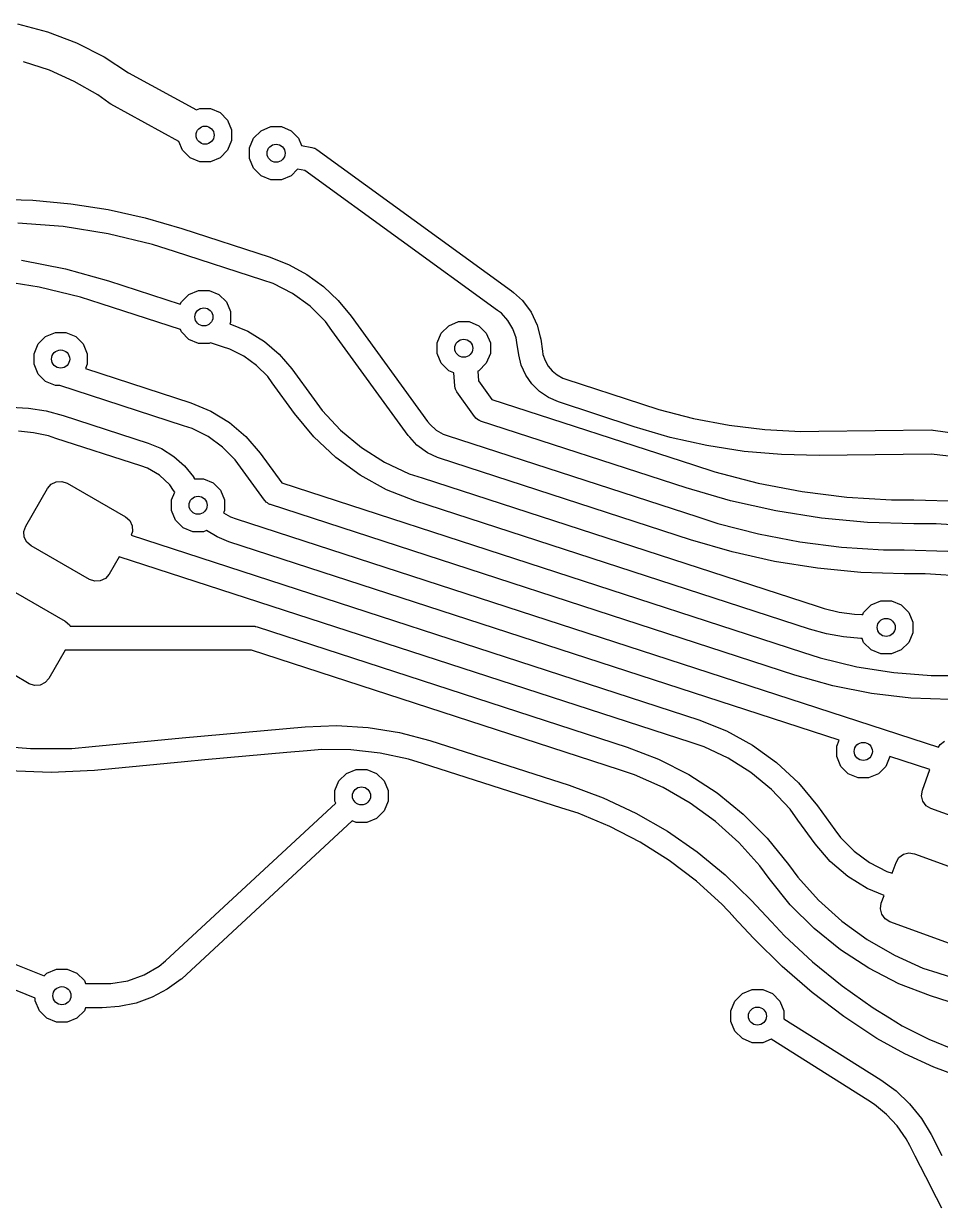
# Model space of a CAD drawing. Extents: x 111.5 to 167.6, y -133.5 to -81.5.
# Drawn here: x 147.49 to 155.11, y -132.3 to -122.46 of the extents above; entities that cross this region are included whole.
import ezdxf

# ---------------------------------------------------------------- set-up
doc = ezdxf.new("R2010")
doc.units = 0
doc.layers.add('BLACK', color=7, linetype='CONTINUOUS')

msp = doc.modelspace()

# ---------------------------------------------------------------- linework, layer by layer
at = {"layer": 'BLACK', "linetype": 'CONTINUOUS'}
for p, q in [((147.44273, -122.460682), (147.691509, -122.527347)), ((147.691509, -122.527347), (147.931957, -122.619651)), ((147.931957, -122.619651), (148.161439, -122.736584)), ((148.161439, -122.736584), (148.36352, -122.867822)), ((147.706488, -122.847655), (147.491109, -122.77767)), ((147.913373, -122.93977), (147.706488, -122.847655)), ((148.36352, -122.867822), (148.929365, -123.177301)), ((148.109495, -123.053007), (147.913373, -122.93977)), ((148.2011, -123.119565), (148.109495, -123.053007)), ((148.201117, -123.119542), (148.2011, -123.119565)), ((148.204234, -123.120874), (148.201117, -123.119542)), ((148.217309, -123.129793), (148.204234, -123.120874)), ((148.782739, -123.439046), (148.217309, -123.129793)), ((148.929365, -123.177301), (148.956105, -123.166226)), ((148.956105, -123.166226), (149.043895, -123.166226)), ((149.043895, -123.166226), (149.125003, -123.199822)), ((149.125003, -123.199822), (149.187081, -123.2619)), ((149.187081, -123.2619), (149.220677, -123.343008)), ((149.464997, -123.349822), (149.546105, -123.316226)), ((149.546105, -123.316226), (149.633895, -123.316226)), ((149.633895, -123.316226), (149.715003, -123.349822)), ((149.220677, -123.343008), (149.220677, -123.430798)), ((149.369323, -123.493008), (149.402919, -123.4119)), ((149.402919, -123.4119), (149.464997, -123.349822)), ((149.715003, -123.349822), (149.777081, -123.4119)), ((149.777081, -123.4119), (149.8025, -123.473267)), ((148.812919, -123.511906), (148.782739, -123.439046)), ((148.874997, -123.573984), (148.812919, -123.511906)), ((149.187081, -123.511906), (149.125003, -123.573984)), ((149.220677, -123.430798), (149.187081, -123.511906)), ((149.369323, -123.580798), (149.369323, -123.493008)), ((149.8025, -123.473267), (149.887579, -123.48846)), ((149.887579, -123.48846), (149.906446, -123.493781)), ((149.906446, -123.493781), (149.908951, -123.495385)), ((149.908951, -123.495385), (149.911849, -123.49608)), ((149.911849, -123.49608), (149.928763, -123.50599)), ((149.928763, -123.50599), (151.547558, -124.681651)), ((148.956105, -123.60758), (148.874997, -123.573984)), ((149.043895, -123.60758), (148.956105, -123.60758)), ((149.125003, -123.573984), (149.043895, -123.60758)), ((149.402919, -123.661906), (149.369323, -123.580798)), ((149.464997, -123.723984), (149.402919, -123.661906)), ((149.546105, -123.75758), (149.464997, -123.723984)), ((149.715003, -123.723984), (149.633895, -123.75758)), ((149.768607, -123.670379), (149.715003, -123.723984)), ((149.829816, -123.681309), (149.768607, -123.670379)), ((151.430028, -124.843474), (149.829816, -123.681309)), ((149.633895, -123.75758), (149.546105, -123.75758)), ((147.253702, -123.916903), (147.56924, -123.926819)), ((147.56924, -123.926819), (147.883532, -123.956529)), ((147.883532, -123.956529), (148.195339, -124.005915)), ((148.195339, -124.005915), (148.50343, -124.074782)), ((147.821286, -124.146653), (147.443286, -124.116903)), ((148.50343, -124.074782), (148.806528, -124.162841)), ((148.195787, -124.205969), (147.821286, -124.146653)), ((148.564479, -124.294485), (148.195787, -124.205969)), ((148.806528, -124.162841), (148.806589, -124.162855)), ((148.806589, -124.162855), (149.540621, -124.401356)), ((148.744784, -124.35307), (148.564479, -124.294485)), ((148.744785, -124.353067), (148.744784, -124.35307)), ((149.478815, -124.591567), (148.744785, -124.353067)), ((149.540621, -124.401356), (149.540623, -124.401357)), ((149.540623, -124.401357), (149.698074, -124.463701)), ((147.475741, -124.425132), (147.839941, -124.497579)), ((147.839941, -124.497579), (148.197147, -124.598324)), ((149.698074, -124.463701), (149.84647, -124.545288)), ((147.620214, -124.650508), (147.26869, -124.59483)), ((148.197147, -124.598324), (148.197337, -124.598366)), ((148.197337, -124.598366), (148.794437, -124.792376)), ((149.564778, -124.619501), (149.478815, -124.591567)), ((149.84647, -124.545288), (149.983469, -124.64483)), ((147.966286, -124.733595), (147.620214, -124.650508)), ((148.864997, -124.709822), (148.946105, -124.676226)), ((148.946105, -124.676226), (149.033895, -124.676226)), ((149.033895, -124.676226), (149.115003, -124.709822)), ((149.725848, -124.701575), (149.564778, -124.619501)), ((149.872095, -124.807837), (149.725848, -124.701575)), ((149.983469, -124.64483), (150.106912, -124.760759)), ((151.547558, -124.681651), (151.547559, -124.681652)), ((151.547559, -124.681652), (151.547561, -124.681653)), ((151.547561, -124.681653), (151.54756, -124.681653)), ((151.54756, -124.681653), (151.562215, -124.69467)), ((151.562215, -124.69467), (151.562271, -124.694761)), ((151.562271, -124.694761), (151.637053, -124.761393)), ((148.135529, -124.788588), (147.966286, -124.733595)), ((148.135532, -124.788577), (148.135529, -124.788588)), ((148.135533, -124.788578), (148.135532, -124.788577)), ((148.79503, -125.002862), (148.135533, -124.788578)), ((148.794437, -124.792376), (148.802919, -124.7719)), ((148.802919, -124.7719), (148.864997, -124.709822)), ((149.115003, -124.709822), (149.177081, -124.7719)), ((149.177081, -124.7719), (149.210677, -124.853008)), ((150.106912, -124.760759), (150.214342, -124.890631)), ((151.637053, -124.761393), (151.708985, -124.857275)), ((149.210677, -124.853008), (149.210677, -124.940798)), ((149.999917, -124.935669), (149.872095, -124.807837)), ((150.214342, -124.890631), (150.214871, -124.891226)), ((150.214871, -124.891226), (150.849582, -125.76483)), ((151.430029, -124.843475), (151.430028, -124.843474)), ((151.430029, -124.843476), (151.430029, -124.843475)), ((151.462541, -124.867162), (151.430029, -124.843476)), ((151.516984, -124.926393), (151.462541, -124.867162)), ((151.708985, -124.857275), (151.760506, -124.965501)), ((148.802919, -125.021906), (148.79503, -125.002862)), ((149.210677, -124.940798), (149.205145, -124.954152)), ((149.205145, -124.954152), (149.207199, -124.95482)), ((149.207199, -124.95482), (149.207216, -124.954827)), ((149.207216, -124.954827), (149.356012, -125.016458)), ((150.053043, -125.008796), (149.999917, -124.935669)), ((150.962919, -125.0319), (151.024997, -124.969822)), ((151.024997, -124.969822), (151.106105, -124.936226)), ((151.106105, -124.936226), (151.193895, -124.936226)), ((151.193895, -124.936226), (151.275003, -124.969822)), ((151.275003, -124.969822), (151.337081, -125.0319)), ((151.55862, -124.995232), (151.516984, -124.926393)), ((151.585801, -125.070952), (151.55862, -124.995232)), ((151.760506, -124.965501), (151.784793, -125.062653)), ((147.612919, -125.1219), (147.674997, -125.059822)), ((147.674997, -125.059822), (147.756105, -125.026226)), ((147.756105, -125.026226), (147.843895, -125.026226)), ((147.843895, -125.026226), (147.925003, -125.059822)), ((147.925003, -125.059822), (147.987081, -125.1219)), ((148.864997, -125.083984), (148.802919, -125.021906)), ((148.946105, -125.11758), (148.864997, -125.083984)), ((149.356012, -125.016458), (149.493352, -125.100616)), ((149.493352, -125.100616), (149.615836, -125.205222)), ((150.053065, -125.00878), (150.053043, -125.008796)), ((150.053067, -125.008784), (150.053065, -125.00878)), ((150.687778, -125.882387), (150.053067, -125.008784)), ((150.929323, -125.113008), (150.962919, -125.0319)), ((151.337081, -125.0319), (151.370677, -125.113008)), ((151.591684, -125.110745), (151.585801, -125.070952)), ((151.784793, -125.062653), (151.784857, -125.062759)), ((151.784857, -125.062759), (151.789583, -125.081785)), ((151.789583, -125.081785), (151.804293, -125.1823)), ((147.579323, -125.203008), (147.612919, -125.1219)), ((147.987081, -125.1219), (148.020677, -125.203008)), ((149.033895, -125.11758), (148.946105, -125.11758)), ((149.045769, -125.112661), (149.033895, -125.11758)), ((149.145396, -125.145032), (149.045769, -125.112661)), ((149.145399, -125.145032), (149.145396, -125.145032)), ((149.20726, -125.165131), (149.145399, -125.145032)), ((149.323175, -125.22419), (149.20726, -125.165131)), ((150.929323, -125.200798), (150.929323, -125.113008)), ((150.962919, -125.281906), (150.929323, -125.200798)), ((151.370677, -125.200798), (151.337081, -125.281906)), ((151.370677, -125.113008), (151.370677, -125.200798)), ((151.591691, -125.110745), (151.591684, -125.110745)), ((151.606401, -125.211261), (151.591691, -125.110745)), ((151.804293, -125.1823), (151.804293, -125.182303)), ((151.804293, -125.182303), (151.804294, -125.182305)), ((151.804294, -125.182305), (151.804306, -125.182303)), ((151.804306, -125.182303), (151.80815, -125.208585)), ((147.579323, -125.290798), (147.579323, -125.203008)), ((147.612919, -125.371906), (147.579323, -125.290798)), ((148.020677, -125.290798), (148.006057, -125.326092)), ((148.020677, -125.203008), (148.020677, -125.290798)), ((149.428423, -125.300654), (149.323175, -125.22419)), ((149.615836, -125.205222), (149.720449, -125.3277)), ((151.024997, -125.343984), (150.962919, -125.281906)), ((151.337081, -125.281906), (151.275003, -125.343984)), ((151.606911, -125.213314), (151.606401, -125.211261)), ((151.627552, -125.298527), (151.606911, -125.213314)), ((151.664364, -125.380431), (151.627552, -125.298527)), ((151.80815, -125.208585), (151.825366, -125.258843)), ((151.825366, -125.258843), (151.851522, -125.305082)), ((147.674997, -125.433984), (147.612919, -125.371906)), ((148.006057, -125.326092), (148.882868, -125.610986)), ((149.520415, -125.39264), (149.428423, -125.300654)), ((149.558559, -125.445138), (149.520415, -125.39264)), ((149.720449, -125.3277), (149.720438, -125.327708)), ((149.720438, -125.327708), (149.72044, -125.327711)), ((149.72044, -125.327711), (149.905678, -125.58267)), ((151.066055, -125.36099), (151.024997, -125.343984)), ((151.074834, -125.470388), (151.066055, -125.36099)), ((151.275003, -125.343984), (151.265645, -125.34786)), ((151.265645, -125.34786), (151.271986, -125.426881)), ((151.715593, -125.454173), (151.664364, -125.380431)), ((151.851522, -125.305082), (151.868624, -125.325406)), ((151.868624, -125.325407), (151.868631, -125.325401)), ((151.868624, -125.325406), (151.868624, -125.325407)), ((151.868631, -125.325401), (151.885743, -125.345745)), ((151.885743, -125.345745), (151.926855, -125.379459)), ((151.926855, -125.379459), (151.973451, -125.405063)), ((147.756105, -125.46758), (147.674997, -125.433984)), ((147.794293, -125.46758), (147.756105, -125.46758)), ((148.821065, -125.801198), (147.794293, -125.46758)), ((149.558636, -125.445269), (149.558559, -125.445138)), ((149.743875, -125.700227), (149.558636, -125.445269)), ((151.07831, -125.489681), (151.074834, -125.470388)), ((151.081652, -125.496217), (151.07831, -125.489681)), ((151.271986, -125.426881), (151.382366, -125.581951)), ((151.715596, -125.454179), (151.715593, -125.454173)), ((151.715597, -125.454179), (151.715596, -125.454178)), ((151.715596, -125.454178), (151.715596, -125.454179)), ((151.715596, -125.45418), (151.715597, -125.454179)), ((151.71564, -125.454211), (151.715596, -125.45418)), ((151.779481, -125.517247), (151.71564, -125.454211)), ((151.973451, -125.405063), (151.998704, -125.41337)), ((151.998704, -125.41337), (152.62774, -125.620444)), ((149.905678, -125.58267), (149.905689, -125.582663)), ((149.905689, -125.582663), (149.972119, -125.674099)), ((151.083297, -125.503371), (151.081652, -125.496217)), ((151.093045, -125.520379), (151.083297, -125.503371)), ((151.238583, -125.724841), (151.093045, -125.520379)), ((151.382366, -125.581951), (153.059554, -126.126902)), ((151.853842, -125.567538), (151.779481, -125.517247)), ((151.936147, -125.603333), (151.853842, -125.567538)), ((147.386846, -125.646903), (147.533807, -125.654609)), ((147.533807, -125.654609), (147.679157, -125.677635)), ((147.679157, -125.677635), (147.821048, -125.715657)), ((148.882868, -125.610986), (148.882903, -125.611001)), ((148.882903, -125.611001), (149.049216, -125.679886)), ((149.049216, -125.679886), (149.20274, -125.773961)), ((149.972119, -125.674099), (150.126851, -125.838876)), ((151.936166, -125.603342), (151.936147, -125.603333)), ((152.565204, -125.810416), (151.936166, -125.603342)), ((152.62774, -125.620444), (152.627766, -125.620455)), ((152.627766, -125.620455), (152.770026, -125.667297)), ((152.770026, -125.667297), (153.060164, -125.742006)), ((147.821048, -125.715657), (147.821307, -125.715714)), ((147.821307, -125.715714), (148.528358, -125.945448)), ((149.20274, -125.773961), (149.339658, -125.890893)), ((149.744113, -125.700495), (149.743875, -125.700227)), ((149.90369, -125.893395), (149.744113, -125.700495)), ((150.849582, -125.76483), (150.849584, -125.764834)), ((150.849584, -125.764834), (150.849596, -125.764825)), ((150.849596, -125.764825), (150.869494, -125.792214)), ((151.240846, -125.727439), (151.238583, -125.724841)), ((151.24152, -125.72876), (151.240846, -125.727439)), ((151.243388, -125.730356), (151.24152, -125.72876)), ((151.251462, -125.739621), (151.243388, -125.730356)), ((151.261859, -125.746132), (151.251462, -125.739621)), ((151.27119, -125.754101), (151.261859, -125.746132)), ((151.282452, -125.759027), (151.27119, -125.754101)), ((151.284531, -125.760329), (151.282452, -125.759027)), ((151.285989, -125.760574), (151.284531, -125.760329)), ((151.28915, -125.761957), (151.285989, -125.760574)), ((152.99775, -126.317114), (151.28915, -125.761957)), ((153.060164, -125.742006), (153.354597, -125.797419)), ((147.575751, -125.860121), (147.450041, -125.846905)), ((147.69939, -125.886405), (147.575751, -125.860121)), ((147.759498, -125.905936), (147.69939, -125.886405)), ((148.821066, -125.801198), (148.821065, -125.801198)), ((148.821066, -125.801199), (148.821066, -125.801198)), ((148.891983, -125.824239), (148.821066, -125.801199)), ((149.024861, -125.89194), (148.891983, -125.824239)), ((150.126851, -125.838876), (150.301015, -125.98296)), ((150.700799, -125.897041), (150.687778, -125.882387)), ((150.869494, -125.792214), (150.919808, -125.837521)), ((150.919808, -125.837521), (150.978443, -125.871379)), ((150.978443, -125.871379), (151.010639, -125.881842)), ((151.010639, -125.881842), (153.095642, -126.5593)), ((152.565203, -125.810418), (152.565204, -125.810416)), ((152.865225, -125.898324), (152.565203, -125.810418)), ((153.354597, -125.797419), (153.652044, -125.833293)), ((153.652044, -125.833293), (153.951209, -125.849473)), ((153.951209, -125.849473), (154.100999, -125.84767)), ((154.100999, -125.84767), (154.101, -125.84767)), ((154.101, -125.84767), (155.037978, -125.836459)), ((155.037978, -125.836459), (155.048643, -125.83738)), ((155.048643, -125.83738), (155.050534, -125.837099)), ((155.050534, -125.837099), (155.050534, -125.8371)), ((155.050534, -125.8371), (155.508041, -125.900229)), ((147.759501, -125.905925), (147.759498, -125.905936)), ((147.759503, -125.905926), (147.759501, -125.905925)), ((148.466549, -126.135658), (147.759503, -125.905926)), ((148.528358, -125.945448), (148.528362, -125.945449)), ((148.528362, -125.945449), (148.528365, -125.94545)), ((148.528365, -125.94545), (148.528365, -125.945451)), ((148.528365, -125.945451), (148.638709, -125.991692)), ((149.145514, -125.979594), (149.024861, -125.89194)), ((149.250969, -126.085043), (149.145514, -125.979594)), ((149.339658, -125.890893), (149.456598, -126.027804)), ((150.086447, -126.065019), (149.90369, -125.893395)), ((150.301015, -125.98296), (150.491865, -126.104079)), ((150.701229, -125.897305), (150.700799, -125.897041)), ((150.760818, -125.96349), (150.701229, -125.897305)), ((150.849115, -126.027649), (150.760818, -125.96349)), ((153.170392, -125.966252), (152.865225, -125.898324)), ((153.479374, -126.013907), (153.170392, -125.966252)), ((148.638709, -125.991692), (148.739944, -126.055453)), ((148.739944, -126.055453), (148.829315, -126.134995)), ((149.294686, -126.145212), (149.250969, -126.085043)), ((149.456598, -126.027804), (149.456584, -126.027814)), ((149.456584, -126.027814), (149.456586, -126.027817)), ((149.456586, -126.027817), (149.637531, -126.276866)), ((150.289273, -126.212384), (150.086447, -126.065019)), ((150.930521, -126.0639), (150.849115, -126.027649)), ((150.930868, -126.064196), (150.930521, -126.0639)), ((150.948828, -126.072052), (150.930868, -126.064196)), ((153.033838, -126.749512), (150.948828, -126.072052)), ((153.790826, -126.041081), (153.479374, -126.013907)), ((154.103391, -126.047655), (153.790826, -126.041081)), ((154.103392, -126.047656), (154.103391, -126.047655)), ((154.103393, -126.047656), (154.103392, -126.047655)), ((154.103392, -126.047655), (154.103392, -126.047656)), ((155.034069, -126.03652), (154.103393, -126.047655)), ((154.103393, -126.047655), (154.103393, -126.047656)), ((155.252677, -126.061516), (155.034069, -126.03652)), ((148.52172, -126.153699), (148.466549, -126.135658)), ((148.621617, -126.212839), (148.52172, -126.153699)), ((148.829315, -126.134995), (148.903225, -126.226714)), ((149.294782, -126.145375), (149.294686, -126.145212)), ((149.494825, -126.42071), (149.294782, -126.145375)), ((150.491865, -126.104079), (150.69639, -126.200324)), ((153.059554, -126.126902), (153.059555, -126.126902)), ((153.059555, -126.126902), (153.05956, -126.126886)), ((153.05956, -126.126886), (153.236653, -126.184429)), ((153.236653, -126.184429), (153.597366, -126.277048)), ((147.720583, -126.287803), (147.762577, -126.267094)), ((147.762577, -126.267094), (147.809298, -126.264032)), ((147.809298, -126.264032), (147.853635, -126.279082)), ((147.853635, -126.279082), (148.338609, -126.559082)), ((148.706177, -126.292379), (148.621617, -126.212839)), ((148.903225, -126.226714), (148.904405, -126.228133)), ((148.904405, -126.228133), (148.904408, -126.228138)), ((148.904408, -126.228138), (148.904409, -126.228138)), ((148.904409, -126.228138), (148.904409, -126.228139)), ((148.904409, -126.228139), (148.913137, -126.241014)), ((148.913137, -126.241014), (148.985818, -126.241014)), ((148.985818, -126.241014), (149.066926, -126.27461)), ((149.066926, -126.27461), (149.129004, -126.336688)), ((149.637531, -126.276866), (153.963842, -127.68257)), ((150.50897, -126.333166), (150.289273, -126.212384)), ((150.69639, -126.200324), (150.803878, -126.235249)), ((150.803878, -126.235249), (150.803877, -126.235249)), ((150.803877, -126.235249), (154.085185, -127.301411)), ((153.597366, -126.277048), (153.963182, -126.346834)), ((147.509712, -126.634775), (147.689712, -126.323005)), ((147.689712, -126.323005), (147.720583, -126.287803)), ((148.738832, -126.340368), (148.706177, -126.292379)), ((148.721246, -126.417796), (148.747836, -126.3536)), ((148.738855, -126.340352), (148.738832, -126.340368)), ((148.738857, -126.340354), (148.738855, -126.340352)), ((148.738859, -126.340357), (148.738857, -126.340354)), ((148.747836, -126.3536), (148.738859, -126.340357)), ((149.129004, -126.336688), (149.1626, -126.417796)), ((150.742048, -126.42545), (150.50897, -126.333166)), ((152.998009, -126.31717), (152.99775, -126.317114)), ((153.367269, -126.424454), (152.998009, -126.31717)), ((153.963182, -126.346834), (154.332659, -126.393514)), ((148.721246, -126.505586), (148.721246, -126.417796)), ((149.1626, -126.417796), (149.1626, -126.505586)), ((149.49664, -126.422753), (149.494825, -126.42071)), ((149.497195, -126.423841), (149.49664, -126.422753)), ((149.498905, -126.425302), (149.497195, -126.423841)), ((149.507847, -126.435364), (149.498905, -126.425302)), ((149.517896, -126.441522), (149.507847, -126.435364)), ((149.526865, -126.449182), (149.517896, -126.441522)), ((149.539205, -126.45458), (149.526865, -126.449182)), ((149.541115, -126.45575), (149.539205, -126.45458)), ((149.542314, -126.45594), (149.541115, -126.45575)), ((149.544825, -126.457038), (149.542314, -126.45594)), ((153.902039, -127.872782), (149.544825, -126.457038)), ((150.742073, -126.425461), (150.742048, -126.42545)), ((154.023382, -127.491623), (150.742073, -126.425461)), ((153.742796, -126.508398), (153.367269, -126.424454)), ((154.332659, -126.393514), (154.704338, -126.416901)), ((154.704338, -126.416901), (154.890545, -126.416903)), ((154.890545, -126.416903), (155.275149, -126.428993)), ((148.338609, -126.559082), (148.373812, -126.589954)), ((148.754842, -126.586694), (148.721246, -126.505586)), ((149.1626, -126.505586), (149.15419, -126.525888)), ((149.15419, -126.525888), (149.211702, -126.559094)), ((149.211702, -126.559094), (149.258897, -126.574428)), ((149.258897, -126.574428), (155.095676, -128.470913)), ((153.095642, -126.5593), (153.095733, -126.55934)), ((153.095733, -126.55934), (153.261532, -126.61321)), ((154.122852, -126.568597), (153.742796, -126.508398)), ((154.505939, -126.604813), (154.122852, -126.568597)), ((147.494661, -126.679111), (147.509712, -126.634775)), ((148.373812, -126.589954), (148.39452, -126.631947)), ((148.39452, -126.631947), (148.397583, -126.678669)), ((148.81692, -126.648772), (148.754842, -126.586694)), ((148.898028, -126.682368), (148.81692, -126.648772)), ((149.012934, -126.671136), (148.985818, -126.682368)), ((149.099649, -126.724276), (149.012934, -126.671136)), ((153.261532, -126.61321), (153.599433, -126.699967)), ((154.890543, -126.616903), (154.505939, -126.604813)), ((155.07675, -126.616905), (154.890543, -126.616903)), ((155.448429, -126.640291), (155.07675, -126.616905)), ((147.497724, -126.725833), (147.494661, -126.679111)), ((147.518432, -126.767826), (147.497724, -126.725833)), ((147.553635, -126.798698), (147.518432, -126.767826)), ((148.397583, -126.678669), (148.386427, -126.71153)), ((148.386427, -126.71153), (153.10185, -128.243664)), ((148.985818, -126.682368), (148.898028, -126.682368)), ((149.197066, -126.764628), (149.099649, -126.724276)), ((149.197092, -126.76464), (149.197066, -126.764628)), ((154.270059, -128.412946), (149.197092, -126.76464)), ((153.033836, -126.749521), (153.033838, -126.749512)), ((153.380745, -126.850306), (153.033836, -126.749521)), ((153.599433, -126.699967), (153.942115, -126.765335)), ((153.942115, -126.765335), (154.288225, -126.809057)), ((148.038609, -127.078698), (147.553635, -126.798698)), ((153.733299, -126.929109), (153.380745, -126.850306)), ((154.288225, -126.809057), (154.636398, -126.830961)), ((154.636398, -126.830961), (154.810828, -126.83096)), ((154.810828, -126.83096), (154.810829, -126.83096)), ((154.810829, -126.83096), (154.81083, -126.83096)), ((154.81083, -126.83096), (155.171904, -126.842309)), ((148.286491, -126.889353), (148.202532, -127.034775)), ((153.040047, -128.433876), (148.286491, -126.889353)), ((154.090105, -126.985619), (153.733299, -126.929109)), ((148.171661, -127.069977), (148.129667, -127.090686)), ((148.202532, -127.034775), (148.171661, -127.069977)), ((154.449755, -127.019615), (154.090105, -126.985619)), ((154.810827, -127.030959), (154.449755, -127.019615)), ((154.810828, -127.03096), (154.810827, -127.030959)), ((154.985259, -127.030961), (154.810828, -127.03096)), ((155.33343, -127.052868), (154.985259, -127.030961)), ((147.353635, -127.145108), (147.838609, -127.425108)), ((148.082946, -127.093748), (148.038609, -127.078698)), ((148.129667, -127.090686), (148.082946, -127.093748)), ((154.534997, -127.289822), (154.616105, -127.256226)), ((154.616105, -127.256226), (154.703895, -127.256226)), ((154.703895, -127.256226), (154.785003, -127.289822)), ((154.085185, -127.301411), (154.085235, -127.301432)), ((154.085235, -127.301432), (154.1456, -127.321049)), ((154.1456, -127.321049), (154.269503, -127.349168)), ((154.269503, -127.349168), (154.395448, -127.365913)), ((154.395448, -127.365913), (154.458921, -127.368527)), ((154.465912, -127.368815), (154.472919, -127.3519)), ((154.472919, -127.3519), (154.534997, -127.289822)), ((154.785003, -127.289822), (154.847081, -127.3519)), ((154.847081, -127.3519), (154.880677, -127.433008)), ((147.838609, -127.425108), (147.873812, -127.45598)), ((147.873812, -127.45598), (147.879198, -127.466903)), ((154.458921, -127.368527), (154.458922, -127.368527)), ((154.458922, -127.368527), (154.465912, -127.368815)), ((154.880677, -127.433008), (154.880677, -127.520798)), ((147.879198, -127.466903), (149.400955, -127.466903)), ((149.400955, -127.466903), (149.410088, -127.467802)), ((149.410088, -127.467802), (149.412711, -127.467596)), ((149.412711, -127.467596), (149.416552, -127.468438)), ((149.416552, -127.468438), (149.420464, -127.468824)), ((149.420464, -127.468824), (149.422891, -127.469829)), ((149.422891, -127.469829), (149.431859, -127.471797)), ((149.431859, -127.471797), (152.506779, -128.470898)), ((154.023382, -127.491628), (154.023383, -127.491623)), ((154.023383, -127.491623), (154.023382, -127.491623)), ((154.163289, -127.530146), (154.023382, -127.491628)), ((154.306116, -127.555793), (154.163289, -127.530146)), ((154.45068, -127.568356), (154.306116, -127.555793)), ((154.880677, -127.520798), (154.847081, -127.601906)), ((154.450682, -127.568357), (154.45068, -127.568356)), ((154.459167, -127.568706), (154.450682, -127.568357)), ((154.472919, -127.601906), (154.459167, -127.568706)), ((154.534997, -127.663984), (154.472919, -127.601906)), ((154.847081, -127.601906), (154.785003, -127.663984)), ((147.538609, -127.944724), (147.057409, -127.666903)), ((147.837573, -127.666903), (147.702532, -127.900801)), ((149.385117, -127.666903), (147.837573, -127.666903)), ((152.444975, -128.66111), (149.385117, -127.666903)), ((153.963842, -127.68257), (153.963895, -127.682593)), ((153.963895, -127.682593), (154.112208, -127.730783)), ((154.112208, -127.730783), (154.415594, -127.803618)), ((154.616105, -127.69758), (154.534997, -127.663984)), ((154.703895, -127.69758), (154.616105, -127.69758)), ((154.785003, -127.663984), (154.703895, -127.69758)), ((154.415594, -127.803618), (154.72376, -127.852425)), ((154.72376, -127.852425), (155.034805, -127.876904)), ((147.582946, -127.959774), (147.538609, -127.944724)), ((147.629667, -127.956712), (147.582946, -127.959774)), ((147.671661, -127.936003), (147.629667, -127.956712)), ((147.702532, -127.900801), (147.671661, -127.936003)), ((153.902037, -127.872787), (153.902039, -127.872782)), ((154.217213, -127.961674), (153.902037, -127.872787)), ((155.034805, -127.876904), (155.190809, -127.876903)), ((154.538391, -128.025559), (154.217213, -127.961674)), ((154.863592, -128.064047), (154.538391, -128.025559)), ((155.190809, -128.076903), (154.863592, -128.064047)), ((153.10185, -128.243664), (153.101869, -128.243672)), ((153.101869, -128.243672), (153.33222, -128.33487)), ((149.15093, -128.363716), (149.491039, -128.332655)), ((149.491039, -128.332655), (149.831206, -128.302291)), ((149.831206, -128.302291), (149.83121, -128.30229)), ((149.83121, -128.30229), (149.831211, -128.302291)), ((149.831211, -128.302291), (149.831211, -128.30229)), ((149.831211, -128.30229), (149.831215, -128.30229)), ((149.831215, -128.30229), (150.09346, -128.292243)), ((150.09346, -128.292243), (150.355412, -128.308278)), ((150.355412, -128.308278), (150.614478, -128.350238)), ((150.614478, -128.350238), (150.867978, -128.417673)), ((153.33222, -128.33487), (153.549345, -128.454229)), ((148.061778, -128.466203), (148.810885, -128.395473)), ((148.810885, -128.395473), (149.15093, -128.363716)), ((150.867978, -128.417673), (150.868101, -128.4177)), ((150.868101, -128.4177), (150.868102, -128.4177)), ((150.868102, -128.4177), (152.024751, -128.787827)), ((153.040048, -128.433876), (153.040047, -128.433876)), ((153.040048, -128.433877), (153.040048, -128.433876)), ((153.146137, -128.468344), (153.040048, -128.433877)), ((154.249323, -128.463008), (154.270059, -128.412946)), ((155.108149, -128.450359), (155.145908, -128.422673)), ((147.209802, -128.455947), (147.550195, -128.484194)), ((147.550195, -128.484194), (147.891752, -128.482257)), ((147.891752, -128.482257), (148.061778, -128.466203)), ((149.339158, -128.547183), (148.999488, -128.578555)), ((149.678891, -128.516507), (149.339158, -128.547183)), ((149.848789, -128.501517), (149.678891, -128.516507)), ((149.84879, -128.501516), (149.848789, -128.501515)), ((149.848789, -128.501515), (149.848789, -128.501516)), ((149.848789, -128.501516), (149.848789, -128.501517)), ((149.969751, -128.490824), (149.84879, -128.501516)), ((150.212601, -128.493598), (149.969751, -128.490824)), ((150.453977, -128.520466), (150.212601, -128.493598)), ((150.691493, -128.571161), (150.453977, -128.520466)), ((152.506779, -128.470898), (152.506797, -128.470906)), ((152.506797, -128.470906), (152.768951, -128.571539)), ((153.348, -128.563329), (153.146137, -128.468344)), ((153.549345, -128.454229), (153.749798, -128.599861)), ((154.249323, -128.550798), (154.249323, -128.463008)), ((155.095676, -128.470913), (155.108149, -128.450359)), ((148.829685, -128.594587), (148.080577, -128.665318)), ((148.999488, -128.578555), (148.829685, -128.594587)), ((150.807142, -128.60819), (150.691493, -128.571161)), ((150.807144, -128.608184), (150.807142, -128.60819)), ((150.807145, -128.608184), (150.807144, -128.608184)), ((151.963794, -128.978311), (150.807145, -128.608184)), ((152.768951, -128.571539), (153.019168, -128.699032)), ((153.536367, -128.682865), (153.348, -128.563329)), ((153.749798, -128.599861), (153.930418, -128.769467)), ((154.282919, -128.631906), (154.249323, -128.550798)), ((154.344997, -128.693984), (154.282919, -128.631906)), ((154.657081, -128.631906), (154.595003, -128.693984)), ((154.690677, -128.550798), (154.657081, -128.631906)), ((155.023001, -128.657592), (154.690677, -128.549613)), ((154.690677, -128.549613), (154.690677, -128.550798)), ((147.722107, -128.68322), (147.363459, -128.669383)), ((148.080557, -128.665317), (147.722107, -128.68322)), ((148.080576, -128.665317), (148.080557, -128.665317)), ((148.080577, -128.665318), (148.080576, -128.665317)), ((150.112919, -128.7519), (150.174997, -128.689822)), ((150.174997, -128.689822), (150.256105, -128.656226)), ((150.256105, -128.656226), (150.343895, -128.656226)), ((150.343895, -128.656226), (150.425003, -128.689822)), ((150.425003, -128.689822), (150.487081, -128.7519)), ((152.568729, -128.701322), (152.444975, -128.66111)), ((152.806477, -128.807175), (152.568729, -128.701322)), ((153.019168, -128.699032), (153.254687, -128.851981)), ((153.708267, -128.825066), (153.536367, -128.682865)), ((154.426105, -128.72758), (154.344997, -128.693984)), ((154.513895, -128.72758), (154.426105, -128.72758)), ((154.595003, -128.693984), (154.513895, -128.72758)), ((154.960732, -128.828677), (155.023001, -128.657592)), ((150.079323, -128.833008), (150.112919, -128.7519)), ((150.079323, -128.920798), (150.079323, -128.833008)), ((150.487081, -128.7519), (150.520677, -128.833008)), ((150.520677, -128.833008), (150.520677, -128.920798)), ((152.024751, -128.787827), (152.024766, -128.787833)), ((152.024766, -128.787833), (152.30768, -128.891736)), ((153.031857, -128.9373), (152.806477, -128.807175)), ((153.860989, -128.987692), (153.708267, -128.825066)), ((153.930418, -128.769467), (154.088357, -128.960374)), ((154.953609, -128.874953), (154.960732, -128.828677)), ((148.672564, -130.248484), (150.08658, -128.93832)), ((150.08658, -128.93832), (150.079323, -128.920798)), ((150.520677, -128.920798), (150.487081, -129.001906)), ((152.30768, -128.891736), (152.580827, -129.01916)), ((153.242401, -129.09027), (153.031857, -128.9373)), ((153.254687, -128.851981), (153.472928, -129.028711)), ((154.964738, -128.920433), (154.953609, -128.874953)), ((154.992424, -128.958193), (154.964738, -128.920433)), ((150.487081, -129.001906), (150.425003, -129.063984)), ((151.963797, -128.978313), (151.963794, -128.978311)), ((152.099412, -129.021682), (151.963797, -128.978313)), ((152.362331, -129.131058), (152.099412, -129.021682)), ((152.580827, -129.01916), (152.842239, -129.16919)), ((153.472928, -129.028711), (153.671501, -129.227285)), ((153.926399, -129.077718), (153.860989, -128.987692)), ((154.088357, -128.960374), (154.088336, -128.960388)), ((154.088336, -128.960388), (154.088338, -128.96039)), ((154.088338, -128.96039), (154.232511, -129.158828)), ((155.032453, -128.982482), (154.992424, -128.958193)), ((155.558681, -129.174013), (155.032453, -128.982482)), ((150.223527, -129.084085), (148.806417, -130.397117)), ((150.256105, -129.09758), (150.223527, -129.084085)), ((150.343895, -129.09758), (150.256105, -129.09758)), ((150.425003, -129.063984), (150.343895, -129.09758)), ((152.615076, -129.262241), (152.362331, -129.131058)), ((153.435802, -129.26441), (153.242401, -129.09027)), ((153.926534, -129.077948), (153.926399, -129.077718)), ((154.070708, -129.276385), (153.926534, -129.077948)), ((152.842239, -129.16919), (153.090052, -129.340755)), ((153.671501, -129.227285), (153.848205, -129.445498)), ((154.232511, -129.158828), (154.232673, -129.159104)), ((154.232673, -129.159104), (154.279582, -129.223664)), ((154.279582, -129.223664), (154.392902, -129.336974)), ((152.855843, -129.414295), (152.615076, -129.262241)), ((153.609941, -129.457812), (153.435802, -129.26441)), ((154.070684, -129.276406), (154.07071, -129.276388)), ((154.194826, -129.421746), (154.070684, -129.276406)), ((154.070709, -129.276386), (154.070708, -129.276385)), ((154.07071, -129.276388), (154.070709, -129.276386)), ((153.082913, -129.586134), (152.855843, -129.414295)), ((153.090052, -129.340755), (153.322494, -129.532631)), ((154.340177, -129.545876), (154.194826, -129.421746)), ((154.392902, -129.336974), (154.522552, -129.431161)), ((154.522552, -129.431161), (154.66534, -129.503907)), ((154.709721, -129.518324), (154.74184, -129.430079)), ((154.74184, -129.430079), (154.766129, -129.390051)), ((154.766129, -129.390051), (154.803888, -129.362365)), ((154.803888, -129.362365), (154.849369, -129.351235)), ((154.849369, -129.351235), (154.895645, -129.358359)), ((154.895645, -129.358359), (155.421873, -129.54989)), ((153.686425, -129.563084), (153.609941, -129.457812)), ((153.848205, -129.445498), (153.848234, -129.445522)), ((153.848234, -129.445522), (153.848227, -129.445526)), ((153.848227, -129.445526), (153.848229, -129.445528)), ((153.848229, -129.445528), (153.848235, -129.445524)), ((153.848235, -129.445524), (153.848272, -129.44562)), ((153.848272, -129.44562), (153.924699, -129.55081)), ((154.66534, -129.503907), (154.709721, -129.518324)), ((153.294665, -129.776531), (153.082913, -129.586134)), ((153.322494, -129.532631), (153.537907, -129.743446)), ((153.68641, -129.563098), (153.686432, -129.563082)), ((153.863143, -129.781339), (153.68641, -129.563098)), ((153.686431, -129.56308), (153.686425, -129.563084)), ((153.686432, -129.563082), (153.686431, -129.56308)), ((153.924699, -129.55081), (154.098842, -129.74421)), ((154.503156, -129.64574), (154.340177, -129.545876)), ((154.642361, -129.703392), (154.503156, -129.64574)), ((154.618712, -129.768369), (154.642361, -129.703392)), ((153.39204, -129.880277), (153.294665, -129.776531)), ((153.537907, -129.743446), (153.537901, -129.743451)), ((153.537901, -129.743451), (153.537902, -129.743452)), ((153.537902, -129.743452), (153.707387, -129.923962)), ((154.061721, -129.97991), (153.863143, -129.781339)), ((154.098842, -129.74421), (154.292248, -129.918348)), ((154.611589, -129.814645), (154.618712, -129.768369)), ((154.622718, -129.860125), (154.611589, -129.814645)), ((153.392098, -129.880352), (153.39204, -129.880277)), ((153.561583, -130.060861), (153.392098, -129.880352)), ((153.707387, -129.923962), (153.707457, -129.924053)), ((153.707457, -129.924053), (153.815845, -130.039494)), ((154.292248, -129.918348), (154.502796, -130.071315)), ((154.650404, -129.897885), (154.622718, -129.860125)), ((154.690433, -129.922174), (154.650404, -129.897885)), ((155.216661, -130.113705), (154.690433, -129.922174)), ((154.279967, -130.156637), (154.061721, -129.97991)), ((153.561576, -130.060869), (153.561583, -130.060861)), ((153.795451, -130.293844), (153.561576, -130.060869)), ((153.815845, -130.039494), (154.047726, -130.255541)), ((154.502796, -130.071315), (154.72818, -130.201435)), ((147.182019, -130.179007), (147.663817, -130.371001)), ((154.515491, -130.309582), (154.279967, -130.156637)), ((154.72818, -130.201435), (154.965932, -130.307284)), ((147.684997, -130.349822), (147.766105, -130.316226)), ((147.766105, -130.316226), (147.853895, -130.316226)), ((147.853895, -130.316226), (147.935003, -130.349822)), ((148.49424, -130.363626), (148.619354, -130.292459)), ((148.619354, -130.292459), (148.672564, -130.248484)), ((154.044358, -130.510686), (153.795451, -130.293844)), ((154.047726, -130.255541), (154.293513, -130.455626)), ((154.765712, -130.43707), (154.515491, -130.309582)), ((154.965932, -130.307284), (155.089688, -130.347492)), ((147.589323, -130.556611), (147.107981, -130.364799)), ((147.663817, -130.371001), (147.684997, -130.349822)), ((147.935003, -130.349822), (147.997081, -130.4119)), ((147.997081, -130.4119), (148.007438, -130.436903)), ((148.216969, -130.436968), (148.358773, -130.412277)), ((148.358773, -130.412277), (148.49424, -130.363626)), ((148.802072, -130.400915), (148.686288, -130.483682)), ((148.802851, -130.399822), (148.802072, -130.400916)), ((148.802072, -130.400916), (148.802072, -130.400915)), ((148.806417, -130.397117), (148.802851, -130.399822)), ((155.089688, -130.347492), (155.08969, -130.347493)), ((155.08969, -130.347493), (156.000472, -130.643424)), ((148.007438, -130.436903), (148.145, -130.436903)), ((148.145, -130.436903), (148.145, -130.436891)), ((148.145, -130.436891), (148.216969, -130.436968)), ((148.686288, -130.483682), (148.560225, -130.549746)), ((153.464997, -130.519822), (153.546105, -130.486226)), ((153.546105, -130.486226), (153.633895, -130.486226)), ((153.633895, -130.486226), (153.715003, -130.519822)), ((154.307186, -130.710426), (154.044358, -130.510686)), ((154.293513, -130.455626), (154.55211, -130.638855)), ((155.027871, -130.537698), (154.765712, -130.43707)), ((147.589323, -130.580798), (147.589323, -130.556611)), ((147.622919, -130.661906), (147.589323, -130.580798)), ((148.426276, -130.597851), (148.286986, -130.627084)), ((148.560225, -130.549746), (148.426276, -130.597851)), ((153.369323, -130.663008), (153.402919, -130.5819)), ((153.402919, -130.5819), (153.464997, -130.519822)), ((153.715003, -130.519822), (153.777081, -130.5819)), ((153.777081, -130.5819), (153.810677, -130.663008)), ((155.027886, -130.537705), (155.027871, -130.537698)), ((155.938668, -130.833636), (155.027886, -130.537705)), ((147.684997, -130.723984), (147.622919, -130.661906)), ((147.997081, -130.661906), (147.935003, -130.723984)), ((148.007438, -130.636903), (147.997081, -130.661906)), ((148.145, -130.636903), (148.007438, -130.636903)), ((148.145408, -130.636862), (148.145, -130.636903)), ((148.286986, -130.627084), (148.145408, -130.636862)), ((153.369323, -130.750798), (153.369323, -130.663008)), ((153.810677, -130.663008), (153.810677, -130.727931)), ((154.582757, -130.89217), (154.307186, -130.710426)), ((154.55211, -130.638855), (154.687238, -130.721631)), ((147.766105, -130.75758), (147.684997, -130.723984)), ((147.853895, -130.75758), (147.766105, -130.75758)), ((147.935003, -130.723984), (147.853895, -130.75758)), ((153.402919, -130.831906), (153.369323, -130.750798)), ((153.810677, -130.727931), (154.615628, -131.235974)), ((154.687238, -130.721631), (154.687237, -130.721631)), ((154.687237, -130.721631), (154.687239, -130.721632)), ((154.687239, -130.721632), (154.687245, -130.721621)), ((154.687245, -130.721621), (154.793351, -130.786605)), ((154.793351, -130.786605), (155.015346, -130.899049)), ((153.464997, -130.893984), (153.402919, -130.831906)), ((153.546105, -130.92758), (153.464997, -130.893984)), ((153.705374, -130.897972), (153.633895, -130.92758)), ((154.508885, -131.405106), (153.705374, -130.897972)), ((154.582761, -130.892174), (154.582757, -130.89217)), ((154.582763, -130.892174), (154.582761, -130.892173)), ((154.582761, -130.892173), (154.582761, -130.892174)), ((154.582763, -130.892175), (154.582763, -130.892174)), ((154.582819, -130.892191), (154.582763, -130.892175)), ((154.81397, -131.021259), (154.582819, -130.892191)), ((155.015346, -130.899049), (155.245693, -130.993208)), ((153.633895, -130.92758), (153.546105, -130.92758)), ((155.054838, -131.131273), (154.81397, -131.021259)), ((155.303799, -131.221487), (155.054838, -131.131273)), ((154.615628, -131.235974), (154.61563, -131.235975)), ((154.61563, -131.235975), (154.741892, -131.327861)), ((154.741892, -131.327861), (154.854939, -131.435591)), ((154.508886, -131.405107), (154.508885, -131.405106)), ((154.563836, -131.439838), (154.508886, -131.405107)), ((154.663675, -131.523117), (154.563836, -131.439838)), ((154.854939, -131.435591), (154.952797, -131.557283)), ((154.751664, -131.618831), (154.663675, -131.523117)), ((154.952797, -131.557283), (155.033758, -131.690814)), ((154.826266, -131.725309), (154.751664, -131.618831)), ((155.033758, -131.690814), (155.033748, -131.690818)), ((155.033748, -131.690818), (155.03375, -131.690821)), ((155.03375, -131.690821), (155.033749, -131.690822)), ((155.033749, -131.690822), (155.123586, -131.864684)), ((154.85624, -131.782943), (154.826266, -131.725309)), ((154.85625, -131.782985), (154.85624, -131.782943)), ((154.901158, -131.869474), (154.85625, -131.782985)), ((154.990286, -132.042808), (154.901158, -131.869474)), ((155.078726, -132.216495), (154.990286, -132.042808)), ((155.1226, -132.303513), (155.078726, -132.216495))]:
    msp.add_line(p, q, dxfattribs=at)
at = {"layer": 'BLACK'}
for centre in [(149, -123.386903), (149.59, -123.536903), (148.99, -124.896903), (151.15, -125.156903), (147.8, -125.246903), (148.941923, -126.461691), (154.66, -127.476903), (154.47, -128.506903), (150.3, -128.876903), (147.81, -130.536903), (153.59, -130.706903)]:
    msp.add_circle(centre, 0.075, dxfattribs=at)

doc.saveas('drawing.dxf')
